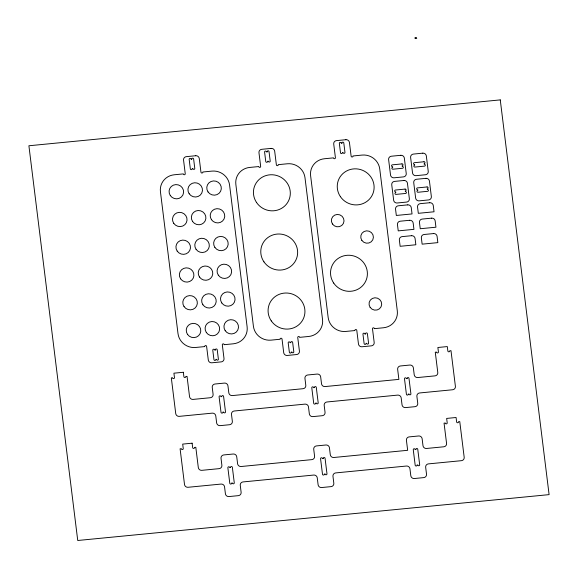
<?xml version="1.0" encoding="UTF-8"?>
<svg xmlns="http://www.w3.org/2000/svg" width="578" height="578" viewBox="0 0 578 578"><rect width="100%" height="100%" fill="white"/><g stroke="black" fill="none" stroke-linecap="round" stroke-linejoin="round"><path stroke-width="0.87" d="M415.069 37.873L415.149 38.574L416.724 38.415L416.406 37.519L415.076 37.852M500.259 99.893L28.9 145.764L77.741 540.488L549.1 494.624L500.259 99.893M345.911 139.703L336.483 140.62A3.179 3.085 23 0 0 333.723 144.009L335.413 157.678A0.954 0.925 23 0 1 334.59 158.697A0.954 0.925 23 0 1 333.528 157.866L324.417 158.748A15.902 15.418 23 0 0 310.61 175.698L328.167 317.553A15.902 15.418 23 0 0 345.789 331.44L354.899 330.558A0.954 0.925 23 0 1 355.73 329.539A0.954 0.925 23 0 1 356.785 330.37L358.468 343.989A3.179 3.085 23 0 0 361.994 346.764L371.423 345.846A3.179 3.085 23 0 0 374.183 342.458L372.499 328.846A0.954 0.925 23 0 1 373.323 327.827A0.954 0.925 23 0 1 374.385 328.658L383.496 327.769A15.902 15.418 23 0 0 397.296 310.827L379.746 168.971A15.902 15.418 23 0 0 362.124 155.077L353.014 155.966A0.954 0.925 23 0 1 352.183 156.985A0.954 0.925 23 0 1 351.128 156.154L349.437 142.477A3.179 3.085 23 0 0 345.911 139.703M195.74 155.735L186.311 156.652A3.179 3.085 23 0 0 183.551 160.041L185.242 173.711A0.954 0.925 23 0 1 184.411 174.729A0.954 0.925 23 0 1 183.356 173.899L174.245 174.78A15.902 15.418 23 0 0 160.438 191.73L177.995 333.585A15.902 15.418 23 0 0 195.61 347.472L204.728 346.59A0.954 0.925 23 0 1 205.551 345.572A0.954 0.925 23 0 1 206.613 346.403L208.297 360.022A3.179 3.085 23 0 0 211.823 362.796L221.244 361.879A3.179 3.085 23 0 0 224.004 358.49L222.32 344.878A0.954 0.925 23 0 1 223.151 343.859A0.954 0.925 23 0 1 224.206 344.69L233.324 343.802A15.902 15.418 23 0 0 247.124 326.859L229.574 185.003A15.902 15.418 23 0 0 211.953 171.11L202.842 171.998A0.954 0.925 23 0 1 202.011 173.017A0.954 0.925 23 0 1 200.956 172.186L199.258 158.509A3.179 3.085 23 0 0 195.74 155.735M271.154 148.394L261.726 149.312A3.179 3.085 23 0 0 258.966 152.7L260.656 166.37A0.954 0.925 23 0 1 259.833 167.389A0.954 0.925 23 0 1 258.771 166.558L249.66 167.439A15.902 15.418 23 0 0 235.853 184.389L253.41 326.245A15.902 15.418 23 0 0 271.031 340.139L280.142 339.25A0.954 0.925 23 0 1 280.973 338.231A0.954 0.925 23 0 1 282.028 339.062L283.711 352.681A3.179 3.085 23 0 0 287.237 355.456L296.666 354.538A3.179 3.085 23 0 0 299.426 351.149L297.742 337.538A0.954 0.925 23 0 1 298.566 336.519A0.954 0.925 23 0 1 299.628 337.35L308.739 336.468A15.902 15.418 23 0 0 322.538 319.518L304.989 177.663A15.902 15.418 23 0 0 287.367 163.776L278.256 164.658A0.954 0.925 23 0 1 277.426 165.676A0.954 0.925 23 0 1 276.371 164.846L274.68 151.169A3.179 3.085 23 0 0 271.154 148.394M341.909 143.156L341.237 143.221A0.954 0.925 23 0 0 340.175 142.39A0.954 0.925 23 0 0 339.351 143.402L340.507 152.765A0.954 0.925 23 0 0 341.562 153.603A0.954 0.925 23 0 0 342.393 152.585L343.072 152.52A0.954 0.925 23 0 0 344.127 153.351A0.954 0.925 23 0 0 344.958 152.332L343.794 142.968A0.954 0.925 23 0 0 342.74 142.137A0.954 0.925 23 0 0 341.909 143.156M191.737 159.188L191.058 159.253A0.954 0.925 23 0 0 190.003 158.415A0.954 0.925 23 0 0 189.172 159.434L190.335 168.798A0.954 0.925 23 0 0 191.39 169.636A0.954 0.925 23 0 0 192.221 168.617L192.893 168.552A0.954 0.925 23 0 0 193.955 169.383A0.954 0.925 23 0 0 194.779 168.364L193.623 159.001A0.954 0.925 23 0 0 192.568 158.17A0.954 0.925 23 0 0 191.737 159.188M267.152 151.848L266.48 151.913A0.954 0.925 23 0 0 265.418 151.082A0.954 0.925 23 0 0 264.594 152.093L265.75 161.457A0.954 0.925 23 0 0 266.805 162.295A0.954 0.925 23 0 0 267.636 161.276L268.315 161.211A0.954 0.925 23 0 0 269.37 162.042A0.954 0.925 23 0 0 270.201 161.031L269.037 151.667A0.954 0.925 23 0 0 267.982 150.829A0.954 0.925 23 0 0 267.152 151.848M400.807 155.301L391.378 156.219A3.179 3.085 23 0 0 388.618 159.615L390.526 175.033A3.179 3.085 23 0 0 394.051 177.807L403.48 176.89A3.179 3.085 23 0 0 406.24 173.501L404.333 158.083A3.179 3.085 23 0 0 400.807 155.301M422.807 153.163L413.378 154.08A3.179 3.085 23 0 0 410.618 157.469L412.526 172.887A3.179 3.085 23 0 0 416.052 175.669L425.473 174.751A3.179 3.085 23 0 0 428.24 171.363L426.333 155.944A3.179 3.085 23 0 0 422.807 153.163M401.934 163.914L392.39 164.838A0.954 0.925 23 0 0 391.559 165.857A0.954 0.925 23 0 0 392.621 166.688L392.7 167.353A0.954 0.925 23 0 0 391.87 168.371A0.954 0.925 23 0 0 392.932 169.202L402.469 168.277A0.954 0.925 23 0 0 403.3 167.259A0.954 0.925 23 0 0 402.245 166.428L402.158 165.763A0.954 0.925 23 0 0 402.989 164.744A0.954 0.925 23 0 0 401.934 163.914M423.927 161.768L414.39 162.7A0.954 0.925 23 0 0 413.559 163.719A0.954 0.925 23 0 0 414.614 164.549L414.701 165.214A0.954 0.925 23 0 0 413.87 166.233A0.954 0.925 23 0 0 414.925 167.064L424.469 166.132A0.954 0.925 23 0 0 425.3 165.12A0.954 0.925 23 0 0 424.238 164.282L424.158 163.617A0.954 0.925 23 0 0 424.982 162.606A0.954 0.925 23 0 0 423.927 161.768M403.928 180.488L394.499 181.405A3.179 3.085 23 0 0 391.74 184.801L393.647 200.219A3.179 3.085 23 0 0 397.173 202.994L406.594 202.076A3.179 3.085 23 0 0 409.354 198.688L407.447 183.269A3.179 3.085 23 0 0 403.928 180.488M425.921 178.349L416.492 179.267A3.179 3.085 23 0 0 413.732 182.655L415.64 198.073A3.179 3.085 23 0 0 419.166 200.855L428.594 199.937A3.179 3.085 23 0 0 431.354 196.549L429.447 181.131A3.179 3.085 23 0 0 425.921 178.349M405.048 189.1L395.504 190.025A0.954 0.925 23 0 0 394.68 191.043A0.954 0.925 23 0 0 395.735 191.874L395.814 192.539A0.954 0.925 23 0 0 394.991 193.558A0.954 0.925 23 0 0 396.046 194.389L405.59 193.464A0.954 0.925 23 0 0 406.413 192.445A0.954 0.925 23 0 0 405.359 191.614L405.279 190.95A0.954 0.925 23 0 0 406.103 189.931A0.954 0.925 23 0 0 405.048 189.1M427.048 186.954L417.504 187.886A0.954 0.925 23 0 0 416.673 188.905A0.954 0.925 23 0 0 417.735 189.736L417.815 190.4A0.954 0.925 23 0 0 416.984 191.419A0.954 0.925 23 0 0 418.046 192.25L427.583 191.318A0.954 0.925 23 0 0 428.414 190.306A0.954 0.925 23 0 0 427.359 189.468L427.272 188.804A0.954 0.925 23 0 0 428.103 187.792A0.954 0.925 23 0 0 427.048 186.954M407.736 204.872L398.307 205.79A3.179 3.085 23 0 0 395.547 209.178L396.327 215.457L412.042 213.932L411.261 207.647A3.179 3.085 23 0 0 407.736 204.872M429.736 202.734L420.307 203.651A3.179 3.085 23 0 0 417.547 207.04L418.32 213.318L434.035 211.786L433.262 205.508A3.179 3.085 23 0 0 429.736 202.734M409.643 220.29L400.214 221.208A3.179 3.085 23 0 0 397.454 224.596L398.235 230.875L413.949 229.35L413.169 223.072A3.179 3.085 23 0 0 409.643 220.29M431.643 218.152L422.215 219.069A3.179 3.085 23 0 0 419.455 222.458L420.228 228.736L435.942 227.205L435.169 220.926A3.179 3.085 23 0 0 431.643 218.152M411.55 235.708L402.122 236.626A3.179 3.085 23 0 0 399.362 240.014L400.142 246.293L415.857 244.769L415.076 238.49A3.179 3.085 23 0 0 411.55 235.708M433.551 233.57L424.122 234.487A3.179 3.085 23 0 0 421.362 237.876L422.135 244.154L437.849 242.63L437.076 236.344A3.179 3.085 23 0 0 433.551 233.57M365.52 333.94L364.841 334.005A0.954 0.925 23 0 0 363.786 333.174A0.954 0.925 23 0 0 362.955 334.185L364.118 343.549A0.954 0.925 23 0 0 365.173 344.387A0.954 0.925 23 0 0 366.004 343.368L366.676 343.303A0.954 0.925 23 0 0 367.731 344.134A0.954 0.925 23 0 0 368.562 343.122L367.406 333.759A0.954 0.925 23 0 0 366.344 332.921A0.954 0.925 23 0 0 365.52 333.94M215.348 349.972L214.669 350.037A0.954 0.925 23 0 0 213.614 349.206A0.954 0.925 23 0 0 212.783 350.217L213.939 359.581A0.954 0.925 23 0 0 215.002 360.419A0.954 0.925 23 0 0 215.825 359.4L216.504 359.335A0.954 0.925 23 0 0 217.559 360.166A0.954 0.925 23 0 0 218.39 359.148L217.227 349.784A0.954 0.925 23 0 0 216.172 348.953A0.954 0.925 23 0 0 215.348 349.972M290.763 342.631L290.084 342.696A0.954 0.925 23 0 0 289.029 341.865A0.954 0.925 23 0 0 288.198 342.884L289.361 352.248A0.954 0.925 23 0 0 290.416 353.079A0.954 0.925 23 0 0 291.247 352.06L291.919 351.995A0.954 0.925 23 0 0 292.981 352.826A0.954 0.925 23 0 0 293.805 351.814L292.649 342.451A0.954 0.925 23 0 0 291.587 341.612A0.954 0.925 23 0 0 290.763 342.631M183.342 372.268L173.913 373.186L174.462 377.593A0.954 0.925 23 0 1 173.631 378.612A0.954 0.925 23 0 1 172.576 377.774L171.319 377.896L175.734 413.581A3.179 3.085 23 0 0 179.259 416.355L212.249 413.147A3.179 3.085 23 0 1 215.775 415.922L216.634 422.865A3.179 3.085 23 0 0 220.16 425.639L229.589 424.722A3.179 3.085 23 0 0 232.349 421.333L231.489 414.397A3.179 3.085 23 0 1 234.249 411.001L304.953 404.123A3.179 3.085 23 0 1 308.479 406.905L309.338 413.841A3.179 3.085 23 0 0 312.857 416.615L322.286 415.705A3.179 3.085 23 0 0 325.046 412.309L324.186 405.373A3.179 3.085 23 0 1 326.946 401.985L397.65 395.106A3.179 3.085 23 0 1 401.175 397.881L402.035 404.817A3.179 3.085 23 0 0 405.561 407.598L414.99 406.681A3.179 3.085 23 0 0 417.75 403.292L416.89 396.349A3.179 3.085 23 0 1 419.65 392.961L452.646 389.753A3.179 3.085 23 0 0 455.406 386.364L450.992 350.68L449.735 350.803A0.954 0.925 23 0 1 448.904 351.821A0.954 0.925 23 0 1 447.849 350.99L447.3 346.576L437.871 347.494L438.42 351.908A0.954 0.925 23 0 1 437.589 352.927A0.954 0.925 23 0 1 436.535 352.089L435.277 352.212L437.784 372.47A3.179 3.085 23 0 1 435.024 375.859L417.742 377.542A3.179 3.085 23 0 1 414.216 374.768L413.357 367.825A3.179 3.085 23 0 0 409.838 365.05L400.41 365.968A3.179 3.085 23 0 0 397.65 369.356L398.885 379.378L325.038 386.566A3.179 3.085 23 0 1 321.52 383.785L320.66 376.849A3.179 3.085 23 0 0 317.134 374.067L307.706 374.985A3.179 3.085 23 0 0 304.946 378.38L305.805 385.316A3.179 3.085 23 0 1 303.045 388.705L232.342 395.583A3.179 3.085 23 0 1 228.816 392.809L227.956 385.866A3.179 3.085 23 0 0 224.437 383.091L215.009 384.009A3.179 3.085 23 0 0 212.249 387.397L213.101 394.333A3.179 3.085 23 0 1 210.341 397.729L193.059 399.405A3.179 3.085 23 0 1 189.541 396.631L187.034 376.372L185.776 376.495A0.954 0.925 23 0 1 184.946 377.506A0.954 0.925 23 0 1 183.891 376.675L183.342 372.268M221.706 396.624L220.984 396.689A0.954 0.925 23 0 0 219.922 395.858A0.954 0.925 23 0 0 219.098 396.876L221.006 412.295A0.954 0.925 23 0 0 222.06 413.125A0.954 0.925 23 0 0 222.891 412.107L223.614 412.042A0.954 0.925 23 0 0 224.669 412.873A0.954 0.925 23 0 0 225.499 411.854L223.592 396.436A0.954 0.925 23 0 0 222.53 395.605A0.954 0.925 23 0 0 221.706 396.624M314.403 387.6L313.681 387.672A0.954 0.925 23 0 0 312.626 386.834A0.954 0.925 23 0 0 311.795 387.852L313.702 403.271A0.954 0.925 23 0 0 314.764 404.109A0.954 0.925 23 0 0 315.588 403.09L316.311 403.018A0.954 0.925 23 0 0 317.373 403.849A0.954 0.925 23 0 0 318.196 402.837L316.289 387.419A0.954 0.925 23 0 0 315.234 386.581A0.954 0.925 23 0 0 314.403 387.6M407.107 378.576L406.385 378.648A0.954 0.925 23 0 0 405.322 377.817A0.954 0.925 23 0 0 404.499 378.836L406.406 394.254A0.954 0.925 23 0 0 407.461 395.085A0.954 0.925 23 0 0 408.292 394.066L409.014 394.001A0.954 0.925 23 0 0 410.069 394.832A0.954 0.925 23 0 0 410.9 393.813L408.993 378.395A0.954 0.925 23 0 0 407.931 377.564A0.954 0.925 23 0 0 407.107 378.576M192.12 443.189L182.691 444.106L183.24 448.521A0.954 0.925 23 0 1 182.41 449.54A0.954 0.925 23 0 1 181.355 448.701L180.098 448.824L184.512 484.501A3.179 3.085 23 0 0 188.031 487.283L221.027 484.075A3.179 3.085 23 0 1 224.553 486.849L225.413 493.785A3.179 3.085 23 0 0 228.939 496.567L238.36 495.649A3.179 3.085 23 0 0 241.12 492.261L240.267 485.318A3.179 3.085 23 0 1 243.027 481.929L313.731 475.051A3.179 3.085 23 0 1 317.25 477.833L318.11 484.769A3.179 3.085 23 0 0 321.635 487.543L331.064 486.625A3.179 3.085 23 0 0 333.824 483.237L332.964 476.301A3.179 3.085 23 0 1 335.724 472.912L406.428 466.034A3.179 3.085 23 0 1 409.954 468.809L410.814 475.745A3.179 3.085 23 0 0 414.332 478.526L423.761 477.609A3.179 3.085 23 0 0 426.521 474.22L425.668 467.277A3.179 3.085 23 0 1 428.428 463.888L461.417 460.68A3.179 3.085 23 0 0 464.185 457.292L459.763 421.608L458.513 421.73A0.954 0.925 23 0 1 457.682 422.749A0.954 0.925 23 0 1 456.627 421.918L456.078 417.504L446.65 418.421L447.199 422.836A0.954 0.925 23 0 1 446.368 423.855A0.954 0.925 23 0 1 445.313 423.017L444.056 423.139L446.563 443.398A3.179 3.085 23 0 1 443.803 446.787L426.521 448.47A3.179 3.085 23 0 1 422.995 445.696L422.135 438.753A3.179 3.085 23 0 0 418.609 435.978L409.181 436.896A3.179 3.085 23 0 0 406.421 440.284L407.663 450.305L333.817 457.494A3.179 3.085 23 0 1 330.291 454.713L329.438 447.777A3.179 3.085 23 0 0 325.913 444.995L316.484 445.913A3.179 3.085 23 0 0 313.724 449.301L314.584 456.244A3.179 3.085 23 0 1 311.824 459.633L241.12 466.511A3.179 3.085 23 0 1 237.594 463.737L236.734 456.793A3.179 3.085 23 0 0 233.209 454.019L223.787 454.937A3.179 3.085 23 0 0 221.02 458.325L221.88 465.261A3.179 3.085 23 0 1 219.12 468.65L201.838 470.333A3.179 3.085 23 0 1 198.312 467.559L195.805 447.3L194.548 447.415A0.954 0.925 23 0 1 193.724 448.434A0.954 0.925 23 0 1 192.662 447.603L192.12 443.189M230.478 467.544L229.755 467.616A0.954 0.925 23 0 0 228.7 466.786A0.954 0.925 23 0 0 227.869 467.804L229.777 483.222A0.954 0.925 23 0 0 230.839 484.053A0.954 0.925 23 0 0 231.662 483.035L232.385 482.97A0.954 0.925 23 0 0 233.447 483.8A0.954 0.925 23 0 0 234.271 482.782L232.363 467.364A0.954 0.925 23 0 0 231.308 466.533A0.954 0.925 23 0 0 230.478 467.544M323.181 458.527L322.459 458.6A0.954 0.925 23 0 0 321.404 457.762A0.954 0.925 23 0 0 320.573 458.78L322.481 474.198A0.954 0.925 23 0 0 323.536 475.037A0.954 0.925 23 0 0 324.366 474.018L325.089 473.946A0.954 0.925 23 0 0 326.144 474.776A0.954 0.925 23 0 0 326.975 473.765L325.067 458.347A0.954 0.925 23 0 0 324.012 457.509A0.954 0.925 23 0 0 323.181 458.527M415.878 449.503L415.156 449.576A0.954 0.925 23 0 0 414.101 448.745A0.954 0.925 23 0 0 413.27 449.763L415.177 465.182A0.954 0.925 23 0 0 416.239 466.013A0.954 0.925 23 0 0 417.063 464.994L417.786 464.929A0.954 0.925 23 0 0 418.848 465.76A0.954 0.925 23 0 0 419.671 464.741L417.764 449.323A0.954 0.925 23 0 0 416.709 448.492A0.954 0.925 23 0 0 415.878 449.503M208.022 191.918A7.312 7.095 23 0 0 220.601 191.289A7.312 7.095 23 0 0 213.513 180.928A7.312 7.095 23 0 0 208.022 191.918M211.461 219.676A7.312 7.095 23 0 0 224.033 219.04A7.312 7.095 23 0 0 216.952 208.68A7.312 7.095 23 0 0 211.461 219.676M214.893 247.427A7.312 7.095 23 0 0 227.472 246.799A7.312 7.095 23 0 0 220.384 236.438A7.312 7.095 23 0 0 214.893 247.427M218.325 275.186A7.312 7.095 23 0 0 230.904 274.55A7.312 7.095 23 0 0 223.816 264.189A7.312 7.095 23 0 0 218.325 275.186M221.764 302.937A7.312 7.095 23 0 0 234.336 302.301A7.312 7.095 23 0 0 227.255 291.941A7.312 7.095 23 0 0 221.764 302.937M189.172 193.753A7.312 7.095 23 0 0 201.751 193.124A7.312 7.095 23 0 0 194.663 182.764A7.312 7.095 23 0 0 189.172 193.753M192.604 221.511A7.312 7.095 23 0 0 205.183 220.875A7.312 7.095 23 0 0 198.095 210.515A7.312 7.095 23 0 0 192.604 221.511M196.043 249.263A7.312 7.095 23 0 0 208.615 248.634A7.312 7.095 23 0 0 201.527 238.273A7.312 7.095 23 0 0 196.043 249.263M199.475 277.021A7.312 7.095 23 0 0 212.054 276.385A7.312 7.095 23 0 0 204.966 266.024A7.312 7.095 23 0 0 199.475 277.021M202.907 304.772A7.312 7.095 23 0 0 215.486 304.136A7.312 7.095 23 0 0 208.398 293.776A7.312 7.095 23 0 0 202.907 304.772M206.346 332.523A7.312 7.095 23 0 0 218.918 331.895A7.312 7.095 23 0 0 211.83 321.534A7.312 7.095 23 0 0 206.346 332.523M187.489 334.359A7.312 7.095 23 0 0 200.067 333.73A7.312 7.095 23 0 0 192.98 323.369A7.312 7.095 23 0 0 187.489 334.359M184.057 306.607A7.312 7.095 23 0 0 196.628 305.972A7.312 7.095 23 0 0 189.541 295.611A7.312 7.095 23 0 0 184.057 306.607M180.618 278.849A7.312 7.095 23 0 0 193.196 278.22A7.312 7.095 23 0 0 186.109 267.86A7.312 7.095 23 0 0 180.618 278.849M177.186 251.098A7.312 7.095 23 0 0 189.765 250.469A7.312 7.095 23 0 0 182.677 240.101A7.312 7.095 23 0 0 177.186 251.098M173.754 223.346A7.312 7.095 23 0 0 186.326 222.711A7.312 7.095 23 0 0 179.238 212.35A7.312 7.095 23 0 0 173.754 223.346M170.315 195.588A7.312 7.095 23 0 0 182.894 194.959A7.312 7.095 23 0 0 175.806 184.599A7.312 7.095 23 0 0 170.315 195.588M225.196 330.688A7.312 7.095 23 0 0 237.775 330.06A7.312 7.095 23 0 0 230.687 319.699A7.312 7.095 23 0 0 225.196 330.688M263.958 261.856A18.525 17.961 23 0 0 295.813 260.252A18.525 17.961 23 0 0 277.859 234.018A18.525 17.961 23 0 0 263.958 261.856M256.625 202.611A18.525 17.961 23 0 0 288.48 201.007A18.525 17.961 23 0 0 270.533 174.766A18.525 17.961 23 0 0 256.625 202.611M271.263 320.869A18.525 17.961 23 0 0 303.11 319.273A18.525 17.961 23 0 0 285.164 293.032A18.525 17.961 23 0 0 271.263 320.869M340.435 196.686A18.525 17.961 23 0 0 372.283 195.089A18.525 17.961 23 0 0 354.336 168.848A18.525 17.961 23 0 0 340.435 196.686M333.716 283.097A18.525 17.961 23 0 0 365.563 281.5A18.525 17.961 23 0 0 347.616 255.259A18.525 17.961 23 0 0 333.716 283.097M370.122 307.344A6.358 6.17 23 0 0 381.061 306.795A6.358 6.17 23 0 0 374.898 297.778A6.358 6.17 23 0 0 370.122 307.344M361.842 240.39A6.358 6.17 23 0 0 372.774 239.841A6.358 6.17 23 0 0 366.611 230.832A6.358 6.17 23 0 0 361.842 240.39M332.458 224.011A6.358 6.17 23 0 0 343.39 223.462A6.358 6.17 23 0 0 337.227 214.452A6.358 6.17 23 0 0 332.458 224.011"/></g></svg>
